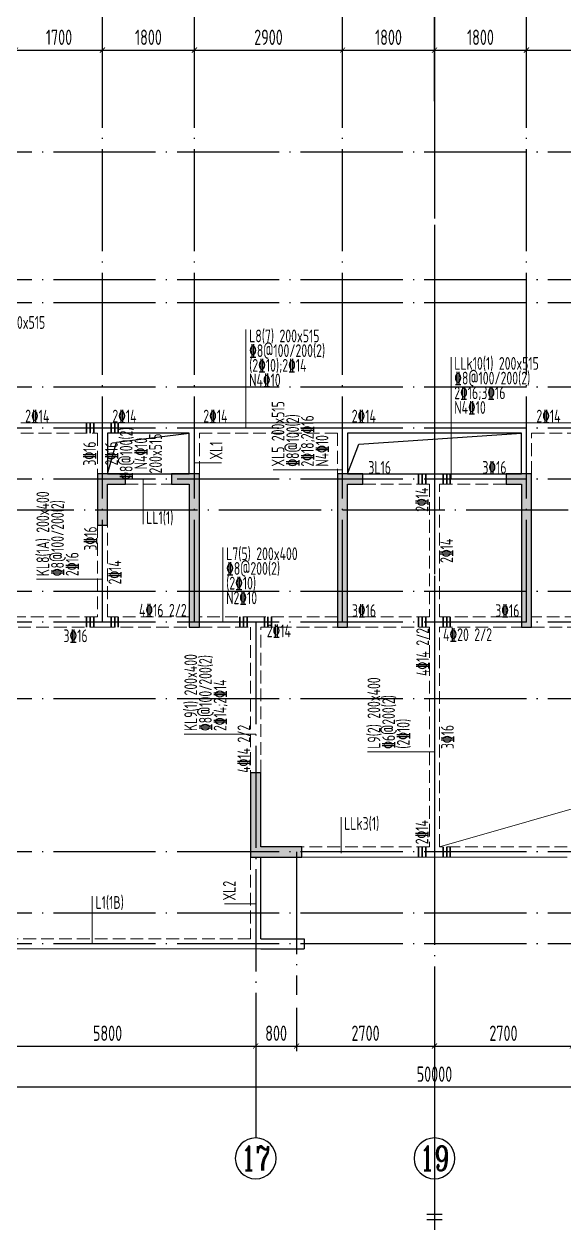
# Model space of a CAD drawing. Extents: x -461650 to 361314, y 245336 to 769729.
# Drawn here: x 121440 to 132006, y 631421 to 655029 of the extents above; entities that cross this region are included whole.
import ezdxf
from ezdxf.enums import TextEntityAlignment as Align

# ---------------------------------------------------------------- set-up
doc = ezdxf.new("R2010")
doc.units = 0
doc.header["$LTSCALE"] = 1000
for name, pattern in [('CENTER', [8, 5, -1, 1, -1]), ('DASH', [0.35, 0.25, -0.1]), ('DOTE', [2.42, 2, -0.2, 0.02, -0.2])]:
    doc.linetypes.add(name, pattern=pattern)
doc.layers.get('0').update_dxf_attribs({"linetype": 'CONTINUOUS'})
doc.layers.get('DEFPOINTS').update_dxf_attribs({"linetype": 'CONTINUOUS'})
for name, color, linetype in [('A-AXIS', 1, 'CONTINUOUS'), ('A-DOTE', 10, 'DOTE'), ('AXIS_NUM', 7, 'CONTINUOUS'), ('BEAM_CON', 4, 'CONTINUOUS'), ('S-D洞口', 4, 'CONTINUOUS'), ('S-L主梁线', 4, 'DASH'), ('S-L梁编号', 6, 'CONTINUOUS'), ('S-L梁配筋', 7, 'CONTINUOUS'), ('S-Q墙填充', 252, 'CONTINUOUS'), ('S-Q墙实线', 6, 'CONTINUOUS'), ('S-Y一般标注', 3, 'CONTINUOUS'), ('THIN', 7, 'CONTINUOUS')]:
    doc.layers.add(name, color=color, linetype=linetype)
doc.layers.add('梁附加箍筋', color=1, linetype='CONTINUOUS', lineweight=35)
doc.styles.add('TSSD_Axis', font='complex.shx', dxfattribs={"width": 0.7, "bigfont": 'hztxt.shx'})
doc.styles.add('TSSD_DIMENSION', font='Tssdeng.shx', dxfattribs={"width": 0.7, "bigfont": 'tssdchn.shx'})
doc.styles.add('TSSD_REIN', font='tssdeng.shx', dxfattribs={"width": 0.7, "height": 300, "bigfont": 'tssdchn.shx'})
doc.dimstyles.new('TSSD_100_100', dxfattribs={"dimtxt": 300, "dimasz": 100, "dimexe": 100, "dimexo": 250, "dimgap": 100, "dimtad": 1, "dimdec": 0, "dimzin": 0, "dimdsep": 46, "dimtxsty": 'TSSD_DIMENSION', "dimblk": 'ARCHTICK', "dimcen": 0, "dimdle": 100, "dimclrt": 7, "dimadec": 0, "dimazin": 0, "dimtfac": 1, "dimtdec": 0, "dimtix": 1, "dimtmove": 2, "dimatfit": 3, "dimldrblk": 'ARCHTICK', "dimfxl": 0, "dimtolj": 1, "dimtzin": 0, "dimarcsym": 0})

# ---------------------------------------------------------------- blocks, each defined once
blk = doc.blocks.new('_ArchTick')
at = {"color": 0, "linetype": 'ByBlock', "const_width": 0.15}
blk.add_lwpolyline([(-0.5, -0.5), (0.5, 0.5)], dxfattribs=at)
blk = doc.blocks.new('*D1628')
at = {"layer": 'DEFPOINTS', "color": 0}
for p in [(23100, 22100), (21400, 21100), (23100, 21100)]:
    blk.add_point(p, dxfattribs=at)
at = {"layer": 'S-Y一般标注', "color": 0, "lineweight": -2}
for p, q in [((21400, 21350), (21400, 22200)), ((23100, 21350), (23100, 22200)), ((21300, 22100), (23200, 22100))]:
    blk.add_line(p, q, dxfattribs=at)
at = {"layer": 'S-Y一般标注', "color": 0, "lineweight": -2, "xscale": 100, "yscale": 100, "zscale": 100, "rotation": 180}
blk.add_blockref('_ArchTick', (21400, 22100), dxfattribs=at)
at = {"layer": 'S-Y一般标注', "color": 0, "lineweight": -2, "xscale": 100, "yscale": 100, "zscale": 100}
blk.add_blockref('_ArchTick', (23100, 22100), dxfattribs=at)
at = {"layer": 'S-Y一般标注', "color": 7, "insert": (22250, 22350), "char_height": 300, "attachment_point": 5, "style": 'TSSD_DIMENSION'}
blk.add_mtext('\\A1;1700', dxfattribs=at)
blk = doc.blocks.new('*D1629')
at = {"layer": 'DEFPOINTS', "color": 0}
for p in [(24900, 22100), (23100, 21100), (24900, 21100)]:
    blk.add_point(p, dxfattribs=at)
at = {"layer": 'S-Y一般标注', "color": 0, "lineweight": -2}
for p, q in [((23100, 21350), (23100, 22200)), ((24900, 21350), (24900, 22200)), ((23000, 22100), (25000, 22100))]:
    blk.add_line(p, q, dxfattribs=at)
at = {"layer": 'S-Y一般标注', "color": 0, "lineweight": -2, "xscale": 100, "yscale": 100, "zscale": 100, "rotation": 180}
blk.add_blockref('_ArchTick', (23100, 22100), dxfattribs=at)
at = {"layer": 'S-Y一般标注', "color": 0, "lineweight": -2, "xscale": 100, "yscale": 100, "zscale": 100}
blk.add_blockref('_ArchTick', (24900, 22100), dxfattribs=at)
at = {"layer": 'S-Y一般标注', "color": 7, "insert": (24000, 22350), "char_height": 300, "attachment_point": 5, "style": 'TSSD_DIMENSION'}
blk.add_mtext('\\A1;1800', dxfattribs=at)
blk = doc.blocks.new('*D1630')
at = {"layer": 'DEFPOINTS', "color": 0}
for p in [(27800, 22100), (24900, 21100), (27800, 21100)]:
    blk.add_point(p, dxfattribs=at)
at = {"layer": 'S-Y一般标注', "color": 0, "lineweight": -2}
for p, q in [((24900, 21350), (24900, 22200)), ((27800, 21350), (27800, 22200)), ((24800, 22100), (27900, 22100))]:
    blk.add_line(p, q, dxfattribs=at)
at = {"layer": 'S-Y一般标注', "color": 0, "lineweight": -2, "xscale": 100, "yscale": 100, "zscale": 100, "rotation": 180}
blk.add_blockref('_ArchTick', (24900, 22100), dxfattribs=at)
at = {"layer": 'S-Y一般标注', "color": 0, "lineweight": -2, "xscale": 100, "yscale": 100, "zscale": 100}
blk.add_blockref('_ArchTick', (27800, 22100), dxfattribs=at)
at = {"layer": 'S-Y一般标注', "color": 7, "insert": (26350, 22350), "char_height": 300, "attachment_point": 5, "style": 'TSSD_DIMENSION'}
blk.add_mtext('\\A1;2900', dxfattribs=at)
blk = doc.blocks.new('*D1631')
at = {"layer": 'DEFPOINTS', "color": 0}
for p in [(29600, 22100), (27800, 21100), (29600, 21100)]:
    blk.add_point(p, dxfattribs=at)
at = {"layer": 'S-Y一般标注', "color": 0, "lineweight": -2}
for p, q in [((27800, 21350), (27800, 22200)), ((29600, 21350), (29600, 22200)), ((27700, 22100), (29700, 22100))]:
    blk.add_line(p, q, dxfattribs=at)
at = {"layer": 'S-Y一般标注', "color": 0, "lineweight": -2, "xscale": 100, "yscale": 100, "zscale": 100, "rotation": 180}
blk.add_blockref('_ArchTick', (27800, 22100), dxfattribs=at)
at = {"layer": 'S-Y一般标注', "color": 0, "lineweight": -2, "xscale": 100, "yscale": 100, "zscale": 100}
blk.add_blockref('_ArchTick', (29600, 22100), dxfattribs=at)
at = {"layer": 'S-Y一般标注', "color": 7, "insert": (28700, 22350), "char_height": 300, "attachment_point": 5, "style": 'TSSD_DIMENSION'}
blk.add_mtext('\\A1;1800', dxfattribs=at)
blk = doc.blocks.new('*D1632')
at = {"layer": 'DEFPOINTS', "color": 0}
for p in [(31400, 22100), (29600, 21100), (31400, 21100)]:
    blk.add_point(p, dxfattribs=at)
at = {"layer": 'S-Y一般标注', "color": 0, "lineweight": -2}
for p, q in [((29600, 21350), (29600, 22200)), ((31400, 21350), (31400, 22200)), ((29500, 22100), (31500, 22100))]:
    blk.add_line(p, q, dxfattribs=at)
at = {"layer": 'S-Y一般标注', "color": 0, "lineweight": -2, "xscale": 100, "yscale": 100, "zscale": 100, "rotation": 180}
blk.add_blockref('_ArchTick', (29600, 22100), dxfattribs=at)
at = {"layer": 'S-Y一般标注', "color": 0, "lineweight": -2, "xscale": 100, "yscale": 100, "zscale": 100}
blk.add_blockref('_ArchTick', (31400, 22100), dxfattribs=at)
at = {"layer": 'S-Y一般标注', "color": 7, "insert": (30500, 22350), "char_height": 300, "attachment_point": 5, "style": 'TSSD_DIMENSION'}
blk.add_mtext('\\A1;1800', dxfattribs=at)
blk = doc.blocks.new('*D1633')
at = {"layer": 'DEFPOINTS', "color": 0}
for p in [(34300, 22100), (31400, 21100), (34300, 21100)]:
    blk.add_point(p, dxfattribs=at)
at = {"layer": 'S-Y一般标注', "color": 0, "lineweight": -2}
for p, q in [((31400, 21350), (31400, 22200)), ((34300, 21350), (34300, 22200)), ((31300, 22100), (34400, 22100))]:
    blk.add_line(p, q, dxfattribs=at)
at = {"layer": 'S-Y一般标注', "color": 0, "lineweight": -2, "xscale": 100, "yscale": 100, "zscale": 100, "rotation": 180}
blk.add_blockref('_ArchTick', (31400, 22100), dxfattribs=at)
at = {"layer": 'S-Y一般标注', "color": 0, "lineweight": -2, "xscale": 100, "yscale": 100, "zscale": 100}
blk.add_blockref('_ArchTick', (34300, 22100), dxfattribs=at)
at = {"layer": 'S-Y一般标注', "color": 7, "insert": (32850, 22350), "char_height": 300, "attachment_point": 5, "style": 'TSSD_DIMENSION'}
blk.add_mtext('\\A1;2900', dxfattribs=at)
blk = doc.blocks.new('*D1663')
at = {"layer": 'DEFPOINTS', "color": 0}
for p in [(20300, 3600), (26100, 3600), (26100, 2600)]:
    blk.add_point(p, dxfattribs=at)
at = {"layer": 'S-Y一般标注', "color": 0, "lineweight": -2}
for p, q in [((20300, 3350), (20300, 2500)), ((26100, 3350), (26100, 2500)), ((20200, 2600), (26200, 2600))]:
    blk.add_line(p, q, dxfattribs=at)
at = {"layer": 'S-Y一般标注', "color": 0, "lineweight": -2, "xscale": 100, "yscale": 100, "zscale": 100, "rotation": 180}
blk.add_blockref('_ArchTick', (20300, 2600), dxfattribs=at)
at = {"layer": 'S-Y一般标注', "color": 0, "lineweight": -2, "xscale": 100, "yscale": 100, "zscale": 100}
blk.add_blockref('_ArchTick', (26100, 2600), dxfattribs=at)
at = {"layer": 'S-Y一般标注', "color": 7, "insert": (23200, 2850), "char_height": 300, "attachment_point": 5, "style": 'TSSD_DIMENSION'}
blk.add_mtext('\\A1;5800', dxfattribs=at)
blk = doc.blocks.new('ts_axno')
at = {"color": 0, "linetype": 'ByBlock', "lineweight": -2}
blk.add_circle((0, 0), 0.5, dxfattribs=at)
at = {"color": 0, "linetype": 'ByBlock', "lineweight": -2, "style": 'TSSD_Axis', "width": 0.7}
blk.add_attdef('A', text='', height=0.6, dxfattribs=at).set_placement((0, 0), align=Align.MIDDLE_CENTER)
blk = doc.blocks.new('*D1664')
at = {"layer": 'DEFPOINTS', "color": 0}
for p in [(26100, 3600), (26900, 3600), (26900, 2600)]:
    blk.add_point(p, dxfattribs=at)
at = {"layer": 'S-Y一般标注', "color": 0, "lineweight": -2}
for p, q in [((26100, 3350), (26100, 2500)), ((26900, 3350), (26900, 2500)), ((26000, 2600), (27000, 2600))]:
    blk.add_line(p, q, dxfattribs=at)
at = {"layer": 'S-Y一般标注', "color": 0, "lineweight": -2, "xscale": 100, "yscale": 100, "zscale": 100, "rotation": 180}
blk.add_blockref('_ArchTick', (26100, 2600), dxfattribs=at)
at = {"layer": 'S-Y一般标注', "color": 0, "lineweight": -2, "xscale": 100, "yscale": 100, "zscale": 100}
blk.add_blockref('_ArchTick', (26900, 2600), dxfattribs=at)
at = {"layer": 'S-Y一般标注', "color": 7, "insert": (26500, 2850), "char_height": 300, "attachment_point": 5, "style": 'TSSD_DIMENSION'}
blk.add_mtext('\\A1;800', dxfattribs=at)
blk = doc.blocks.new('*D1665')
at = {"layer": 'DEFPOINTS', "color": 0}
for p in [(26900, 3600), (29600, 3600), (29600, 2600)]:
    blk.add_point(p, dxfattribs=at)
at = {"layer": 'S-Y一般标注', "color": 0, "lineweight": -2}
for p, q in [((26900, 3350), (26900, 2500)), ((29600, 3350), (29600, 2500)), ((26800, 2600), (29700, 2600))]:
    blk.add_line(p, q, dxfattribs=at)
at = {"layer": 'S-Y一般标注', "color": 0, "lineweight": -2, "xscale": 100, "yscale": 100, "zscale": 100, "rotation": 180}
blk.add_blockref('_ArchTick', (26900, 2600), dxfattribs=at)
at = {"layer": 'S-Y一般标注', "color": 0, "lineweight": -2, "xscale": 100, "yscale": 100, "zscale": 100}
blk.add_blockref('_ArchTick', (29600, 2600), dxfattribs=at)
at = {"layer": 'S-Y一般标注', "color": 7, "insert": (28250, 2850), "char_height": 300, "attachment_point": 5, "style": 'TSSD_DIMENSION'}
blk.add_mtext('\\A1;2700', dxfattribs=at)
blk = doc.blocks.new('*D1672')
at = {"layer": 'DEFPOINTS', "color": 0}
for p in [(4600, 3600), (54600, 3600), (54600, 1800)]:
    blk.add_point(p, dxfattribs=at)
at = {"layer": 'S-Y一般标注', "color": 0, "lineweight": -2}
for p, q in [((4600, 3350), (4600, 1700)), ((54600, 3350), (54600, 1700)), ((4500, 1800), (54700, 1800))]:
    blk.add_line(p, q, dxfattribs=at)
at = {"layer": 'S-Y一般标注', "color": 0, "lineweight": -2, "xscale": 100, "yscale": 100, "zscale": 100, "rotation": 180}
blk.add_blockref('_ArchTick', (4600, 1800), dxfattribs=at)
at = {"layer": 'S-Y一般标注', "color": 0, "lineweight": -2, "xscale": 100, "yscale": 100, "zscale": 100}
blk.add_blockref('_ArchTick', (54600, 1800), dxfattribs=at)
at = {"layer": 'S-Y一般标注', "color": 7, "insert": (29600, 2050), "char_height": 300, "attachment_point": 5, "style": 'TSSD_DIMENSION'}
blk.add_mtext('\\A1;50000', dxfattribs=at)
blk = doc.blocks.new('*D1675')
at = {"layer": 'DEFPOINTS', "color": 0}
for p in [(29600, 3600), (32300, 3600), (32300, 2600)]:
    blk.add_point(p, dxfattribs=at)
at = {"layer": 'S-Y一般标注', "color": 0, "lineweight": -2}
for p, q in [((29600, 3350), (29600, 2500)), ((32300, 3350), (32300, 2500)), ((29500, 2600), (32400, 2600))]:
    blk.add_line(p, q, dxfattribs=at)
at = {"layer": 'S-Y一般标注', "color": 0, "lineweight": -2, "xscale": 100, "yscale": 100, "zscale": 100, "rotation": 180}
blk.add_blockref('_ArchTick', (29600, 2600), dxfattribs=at)
at = {"layer": 'S-Y一般标注', "color": 0, "lineweight": -2, "xscale": 100, "yscale": 100, "zscale": 100}
blk.add_blockref('_ArchTick', (32300, 2600), dxfattribs=at)
at = {"layer": 'S-Y一般标注', "color": 7, "insert": (30950, 2850), "char_height": 300, "attachment_point": 5, "style": 'TSSD_DIMENSION'}
blk.add_mtext('\\A1;2700', dxfattribs=at)
blk = doc.blocks.new('20210807.15313138')
at = {"layer": 'S-Q墙填充'}
h = blk.add_hatch(color=252, dxfattribs=at)
h.dxf.hatch_style = 1
h.paths.add_polyline_path([(79416, 66140), (79416, 65140), (79616, 65140), (79616, 65940), (79966, 65940), (79966, 66140)])
h = blk.add_hatch(color=252, dxfattribs=at)
h.dxf.hatch_style = 1
h.paths.add_polyline_path([(81416, 66140), (80866, 66140), (80866, 65940), (81216, 65940), (81216, 63140), (81416, 63140)])
h = blk.add_hatch(color=252, dxfattribs=at)
h.dxf.hatch_style = 1
h.paths.add_polyline_path([(84116, 66140), (84116, 63140), (84316, 63140), (84316, 65940), (84616, 65940), (84616, 66140)])
h = blk.add_hatch(color=252, dxfattribs=at)
h.dxf.hatch_style = 1
h.paths.add_polyline_path([(87916, 66140), (87416, 66140), (87416, 65940), (87716, 65940), (87716, 63140), (87916, 63140)])
h = blk.add_hatch(color=252, dxfattribs=at)
h.dxf.hatch_style = 1
h.paths.add_polyline_path([(82416, 58640), (83316, 58640), (83416, 58640), (83416, 58840), (83316, 58840), (82616, 58840), (82616, 60290), (82416, 60290)])
at = {"layer": 'BEAM_CON'}
for p, q in [((82616, 57040), (82616, 58640)), ((82616, 57040), (83466, 57040)), ((83466, 57040), (83466, 56840)), ((82616, 56840), (83466, 56840))]:
    blk.add_line(p, q, dxfattribs=at)
at = {"layer": 'S-D洞口', "color": 5}
for points in [[(79616, 66140), (81216, 66140), (81216, 66940), (79616, 66940), (79616, 66140), (79793, 66762), (81216, 66940)], [(84316, 66140), (87716, 66140), (87716, 66940), (84316, 66940), (84316, 66140), (84532, 66724), (87716, 66940)]]:
    blk.add_lwpolyline(points, dxfattribs=at)
at = {"layer": 'S-L主梁线', "linetype": 'ByBlock', "lineweight": 18}
for p, q in [((79516, 67140), (77916, 67140)), ((81316, 67140), (79516, 67140)), ((84216, 67140), (81316, 67140)), ((87816, 67140), (84216, 67140)), ((90716, 67140), (87816, 67140)), ((79616, 66940), (81216, 66940)), ((79616, 66140), (79616, 66940)), ((81216, 66940), (81216, 66140)), ((84316, 66940), (87716, 66940)), ((84316, 66140), (84316, 66940)), ((87716, 66940), (87716, 66140)), ((80866, 66140), (79966, 66140)), ((86016, 66140), (84616, 66140)), ((87416, 66140), (86016, 66140)), ((83416, 58640), (86016, 58640)), ((86016, 58640), (88616, 58640)), ((76616, 56840), (82616, 56840))]:
    blk.add_line(p, q, dxfattribs=at)
at = {"layer": 'S-L主梁线', "linetype": 'DASH', "lineweight": 18}
for p, q in [((77916, 66940), (79416, 66940)), ((79416, 66940), (79416, 66140)), ((81416, 66940), (84116, 66940)), ((81416, 66140), (81416, 66940)), ((84116, 66940), (84116, 66140)), ((87916, 66940), (90616, 66940)), ((87916, 66140), (87916, 66940)), ((79966, 65940), (80866, 65940)), ((84616, 65940), (85916, 65940)), ((85916, 65940), (85916, 63340)), ((86116, 65940), (87416, 65940)), ((86116, 63340), (86116, 65940)), ((79416, 65140), (79416, 63340)), ((79616, 63340), (79616, 65140)), ((79416, 63340), (76816, 63340)), ((81216, 63340), (79616, 63340)), ((82516, 63340), (81416, 63340)), ((84116, 63340), (82516, 63340)), ((85916, 63340), (84316, 63340)), ((87716, 63340), (86116, 63340)), ((89516, 63340), (87916, 63340)), ((76816, 63140), (79516, 63140)), ((79516, 63140), (81216, 63140)), ((81416, 63140), (82416, 63140)), ((82416, 63140), (82416, 60290)), ((82616, 63140), (84116, 63140)), ((82616, 60290), (82616, 63140)), ((84316, 63140), (85916, 63140)), ((85916, 63140), (85916, 58840)), ((86116, 58840), (86116, 63140)), ((86116, 63140), (87716, 63140)), ((87916, 63140), (89416, 63140)), ((85916, 58840), (83416, 58840)), ((88616, 58840), (86116, 58840)), ((82416, 58640), (82416, 57040)), ((82416, 57040), (76816, 57040))]:
    blk.add_line(p, q, dxfattribs=at)
at = {"layer": 'S-Q墙实线'}
for points in [[(79416, 66140), (79416, 65140), (79616, 65140), (79616, 65940), (79966, 65940), (79966, 66140)], [(81416, 66140), (80866, 66140), (80866, 65940), (81216, 65940), (81216, 63140), (81416, 63140)], [(84116, 66140), (84116, 63140), (84316, 63140), (84316, 65940), (84616, 65940), (84616, 66140)], [(87916, 66140), (87416, 66140), (87416, 65940), (87716, 65940), (87716, 63140), (87916, 63140)], [(82416, 58640), (83316, 58640), (83416, 58640), (83416, 58840), (83316, 58840), (82616, 58840), (82616, 60290), (82416, 60290)]]:
    blk.add_lwpolyline(points, close=True, dxfattribs=at)
blk = doc.blocks.new('20210726.16350016')
at = {"layer": 'A-AXIS'}
for p, q in [((23100, 21100), (23100, 23900)), ((24900, 21100), (24900, 23900)), ((27800, 21100), (27800, 23900)), ((29600, 21100), (29600, 23900)), ((31400, 21100), (31400, 23900)), ((26100, 3600), (26100, 800)), ((29600, 3600), (29600, 800))]:
    blk.add_line(p, q, dxfattribs=at)
at = {"layer": 'A-DOTE'}
for p, q in [((23100, 10900), (23100, 21100)), ((24900, 10900), (24900, 21100)), ((27800, 10900), (27800, 21100)), ((29600, 21100), (29600, 3600)), ((31400, 10900), (31400, 21100)), ((55600, 20100), (3600, 20100)), ((55600, 17600), (3600, 17600)), ((55600, 17150), (3600, 17150)), ((55600, 15500), (3600, 15500)), ((55600, 14700), (3600, 14700)), ((55600, 13700), (3600, 13700)), ((3600, 13100.3), (55600, 13100.3)), ((55600, 11500), (3600, 11500)), ((55600, 10900), (3600, 10900)), ((26100, 10900), (26100, 3600)), ((55600, 9400), (3600, 9400)), ((55600, 6400), (3600, 6400)), ((26900, 6400), (26900, 3600)), ((55600, 5200), (3600, 5200)), ((55600, 4600), (3600, 4600))]:
    blk.add_line(p, q, dxfattribs=at)
at = {"layer": 'A-AXIS'}
ref = blk.add_blockref('ts_axno', (26100, 400), dxfattribs=dict(at, xscale=-800, yscale=800, zscale=800, rotation=180))
ref.add_attrib('10', '17', dxfattribs={"layer": 'AXIS_NUM', "height": 480, "style": 'TSSD_Axis', "width": 0.7}).set_placement((26100, 400), align=Align.MIDDLE_CENTER)
ref = blk.add_blockref('ts_axno', (29600, 400), dxfattribs=dict(at, xscale=-800, yscale=800, zscale=800, rotation=180))
ref.add_attrib('13', '19', dxfattribs={"layer": 'AXIS_NUM', "height": 480, "style": 'TSSD_Axis', "width": 0.7}).set_placement((29600, 400), align=Align.MIDDLE_CENTER)
at = {"layer": 'S-Y一般标注'}
for base, p1, p2, picture, middle in [((23100, 22100), (21400, 21100), (23100, 21100), '*D1628', (22250, 22350)), ((24900, 22100), (23100, 21100), (24900, 21100), '*D1629', (24000, 22350)), ((27800, 22100), (24900, 21100), (27800, 21100), '*D1630', (26350, 22350)), ((29600, 22100), (27800, 21100), (29600, 21100), '*D1631', (28700, 22350)), ((31400, 22100), (29600, 21100), (31400, 21100), '*D1632', (30500, 22350)), ((34300, 22100), (31400, 21100), (34300, 21100), '*D1633', (32850, 22350)), ((54600, 1800), (4600, 3600), (54600, 3600), '*D1672', (29600, 2050)), ((26100, 2600), (20300, 3600), (26100, 3600), '*D1663', (23200, 2850)), ((26900, 2600), (26100, 3600), (26900, 3600), '*D1664', (26500, 2850)), ((29600, 2600), (26900, 3600), (29600, 3600), '*D1665', (28250, 2850)), ((32300, 2600), (29600, 3600), (32300, 3600), '*D1675', (30950, 2850))]:
    dim = blk.add_linear_dim(base=base, p1=p1, p2=p2, dimstyle='TSSD_100_100', dxfattribs=at)
    dim.commit()
    dim.dimension.update_dxf_attribs({"geometry": picture, "text_midpoint": middle})

msp = doc.modelspace()

# ---------------------------------------------------------------- linework, layer by layer
at = {"layer": 'S-L梁编号', "lineweight": 18}
for p, q in [((125783.03, 647120.89), (125783.03, 649048.59)), ((129798.24, 646120.89), (129798.24, 648510.45)), ((124773.54, 646440.98), (125304.31, 646440.98)), ((127673.53, 646302.77), (126314.51, 646302.77)), ((123768.35, 646120.89), (123768.35, 645240.91)), ((125332.77, 643320.89), (125332.77, 644783.87)), ((122973.54, 644158.78), (121681.39, 644158.78)), ((125973.53, 641126.06), (124576.56, 641126.06)), ((129473.53, 640778.79), (128162.64, 640778.79)), ((127643.84, 638795.97), (127643.84, 639503.51)), ((122775.58, 637021.05), (122775.58, 637956.53)), ((125973.53, 637807.18), (125360.35, 637807.18))]:
    msp.add_line(p, q, dxfattribs=at)
msp.add_lwpolyline([(129573.53, 638920.89), (154373.55, 646020.89)], dxfattribs=at)
at = {"layer": 'THIN', "linetype": 'CENTER'}
msp.add_line((129473.55, 658223.67), (129473.55, 631420.75), dxfattribs=at)
at = {"layer": 'THIN'}
for p, q in [((129623.55, 631720.75), (129323.55, 631720.75)), ((129623.55, 631620.75), (129323.55, 631620.75))]:
    msp.add_line(p, q, dxfattribs=at)
at = {"layer": '梁附加箍筋', "lineweight": 35}
for p, q in [((122663.54, 647020.89), (122663.54, 647220.89)), ((122733.54, 647020.89), (122733.54, 647220.89)), ((122803.54, 647020.89), (122803.54, 647220.89)), ((123143.54, 647020.89), (123143.54, 647220.89)), ((123213.54, 647020.89), (123213.54, 647220.89)), ((123283.54, 647020.89), (123283.54, 647220.89)), ((129163.54, 646020.89), (129163.54, 646220.89)), ((129233.54, 646020.89), (129233.54, 646220.89)), ((129303.54, 646020.89), (129303.54, 646220.89)), ((129643.54, 646020.89), (129643.54, 646220.89)), ((129713.54, 646020.89), (129713.54, 646220.89)), ((129783.54, 646020.89), (129783.54, 646220.89)), ((122663.54, 643220.89), (122663.54, 643420.89)), ((122733.54, 643220.89), (122733.54, 643420.89)), ((122803.54, 643220.89), (122803.54, 643420.89)), ((123143.54, 643220.89), (123143.54, 643420.89)), ((123213.54, 643220.89), (123213.54, 643420.89)), ((123283.54, 643220.89), (123283.54, 643420.89)), ((125663.53, 643220.89), (125663.53, 643420.89)), ((125733.53, 643220.89), (125733.53, 643420.89)), ((125803.53, 643220.89), (125803.53, 643420.89)), ((126143.53, 643220.89), (126143.53, 643420.89)), ((126213.53, 643220.89), (126213.53, 643420.89)), ((126283.53, 643220.89), (126283.53, 643420.89)), ((129163.53, 643220.89), (129163.53, 643420.89)), ((129233.53, 643220.89), (129233.53, 643420.89)), ((129303.53, 643220.89), (129303.53, 643420.89)), ((129643.53, 643220.89), (129643.53, 643420.89)), ((129713.53, 643220.89), (129713.53, 643420.89)), ((129783.53, 643220.89), (129783.53, 643420.89)), ((129163.53, 638720.89), (129163.53, 638920.89)), ((129233.53, 638720.89), (129233.53, 638920.89)), ((129303.53, 638720.89), (129303.53, 638920.89)), ((129643.53, 638720.89), (129643.53, 638920.89)), ((129713.53, 638720.89), (129713.53, 638920.89)), ((129783.53, 638720.89), (129783.53, 638920.89))]:
    msp.add_line(p, q, dxfattribs=at)

# ---------------------------------------------------------------- block references
at = {"layer": 'A-DOTE'}
msp.add_blockref('20210726.16350016', (99873.55, 632420.84), dxfattribs=at)
at = {"layer": 'S-Q墙填充'}
msp.add_blockref('20210807.15313138', (43457.9, 580081.35), dxfattribs=at)

# ---------------------------------------------------------------- texts
at = {"layer": 'S-L梁编号', "color": 6, "style": 'TSSD_REIN', "width": 0.7}
for s, p in [('LL3(1) 200x515', (120398.4, 649062.67)), ('L8(7) 200x515', (125845.53, 648798.59)), ('LLk10(1) 200x515', (129860.74, 648260.45)), ('LL1(1)', (123830.85, 645240.91)), ('L7(5) 200x400', (125395.27, 644533.87)), ('LLk3(1)', (127706.34, 639253.51)), ('L1(1B)', (122838.08, 637706.53))]:
    msp.add_text(s, height=250, dxfattribs=at).set_placement(p)
for s, p in [('XL5 200x515', (126535.67, 646365.27)), ('XL1', (125323.54, 646503.48)), ('KL8(1A) 200x400', (121931.39, 644221.28)), ('KL9(1) 200x400', (124826.56, 641188.56)), ('L9(2) 200x400', (128412.64, 640841.29)), ('XL2', (125581.5, 637869.68))]:
    msp.add_text(s, height=250, rotation=90, dxfattribs=at).set_placement(p)
at = {"layer": 'S-L梁配筋', "color": 7, "style": 'TSSD_REIN', "width": 0.7}
for s, p in [('%%1328@100/200(2)', (125845.53, 648511.09)), ('(2%%13210);2%%13214', (125845.53, 648223.59)), ('N4%%13210', (125845.53, 647936.09)), ('%%1328@100/200(2)', (129860.74, 647972.95)), ('N4%%13210', (129860.74, 647397.95)), ('%%1328@200(2)', (125395.27, 644246.37)), ('(2%%13210)', (125395.27, 643958.87)), ('N2%%13210', (125395.27, 643671.37)), ('3%%13216', (122211.03, 642927.29))]:
    msp.add_text(s, height=250, dxfattribs=at).set_placement(p)
at = {"layer": 'S-L梁配筋', "color": 1, "style": 'TSSD_REIN', "width": 0.7}
msp.add_text('2%%13216;3%%13216', height=250, dxfattribs=at).set_placement((129860.74, 647685.45))
at = {"layer": 'S-L梁配筋', "color": 7, "style": 'TSSD_REIN', "width": 0.7}
for s, p in [('2%%13214', (121933.8, 647229.37)), ('2%%13214', (123640.4, 647229.37)), ('2%%13214', (125421.28, 647229.37)), ('2%%13214', (128327.03, 647229.37)), ('2%%13214', (131940.8, 647229.37)), ('3L16', (128621.54, 646224.52)), ('3%%13216', (130884.05, 646224.52)), ('4%%13216 2/2', (124623.53, 643428.52)), ('3%%13216', (128330.03, 643421.1)), ('3%%13216', (131135.49, 643421.1))]:
    msp.add_text(s, height=250, dxfattribs=at).set_placement(p, align=Align.RIGHT)
for s, p in [('%%1328@100(2)', (126823.17, 646365.27)), ('N4%%13210', (127398.17, 646365.27)), ('2%%13214', (129352.38, 645479.61)), ('%%1328@100/200(2)', (122218.89, 644221.28)), ('2%%13216', (122506.39, 644221.28)), ('%%1328@100/200(2)', (125114.06, 641188.56)), ('2%%13214;2%%13214', (125401.56, 641188.56)), ('%%1326@200(2)', (128700.14, 640841.29)), ('4%%13214 2/2', (125866.87, 640370.56)), ('(2%%13210)', (128987.64, 640841.29)), ('2%%13214', (129352.38, 638970.89))]:
    msp.add_text(s, height=250, rotation=90, dxfattribs=at).set_placement(p)
at = {"layer": 'S-L梁配筋', "color": 1, "style": 'TSSD_REIN', "width": 0.7}
msp.add_text('2%%13218;2%%13216', height=250, rotation=90, dxfattribs=at).set_placement((127110.67, 646365.27))
at = {"layer": 'S-L梁配筋', "color": 7, "style": 'TSSD_REIN', "width": 0.7}
for s, p in [('%%1328@100(2)', (123637.9, 646620.89)), ('N4%%13210', (123925.4, 646620.89)), ('200x515', (124212.9, 646620.89)), ('2%%13216', (123350.4, 646620.89))]:
    msp.add_text(s, height=250, rotation=90, dxfattribs=at).set_placement(p, align=Align.BOTTOM_CENTER)
for s, p in [('3%%13216', (122846.15, 646620.89)), ('3%%13216', (122862.45, 644957.89)), ('2%%13214', (129835.74, 644716.41)), ('2%%13214', (123341.8, 644294.56)), ('3%%13216', (129851.6, 641070.89))]:
    msp.add_text(s, height=250, rotation=90, dxfattribs=at).set_placement(p, align=Align.CENTER)
msp.add_text('2%%13214', height=250, dxfattribs=at).set_placement((126426.8, 642948.57), align=Align.BOTTOM_CENTER)
msp.add_text('4%%13214 2/2', height=250, rotation=90, dxfattribs=at).set_placement((129365.89, 643206.29), align=Align.RIGHT)
at = {"layer": 'S-L梁配筋', "color": 1, "style": 'TSSD_REIN', "width": 0.7}
msp.add_text('4%%13220 2/2', height=250, dxfattribs=at).set_placement((130121.13, 642950.35), align=Align.CENTER)

doc.saveas('drawing.dxf')
